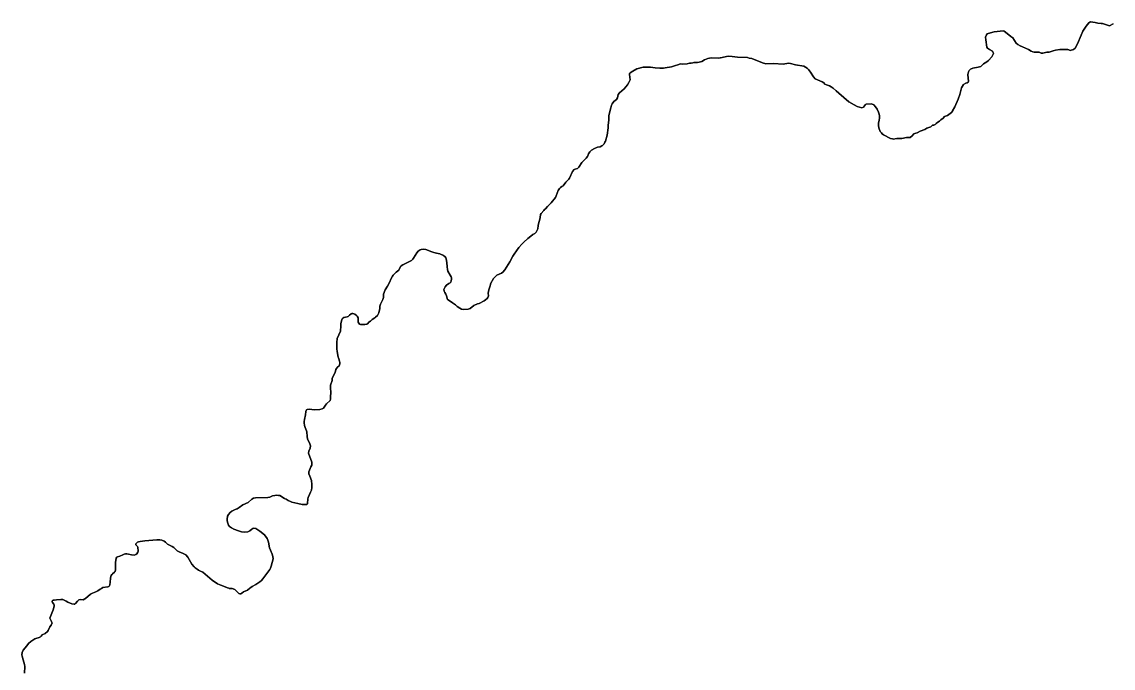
# Model space of a CAD drawing. Header units: inches. Extents: x 141448 to 685535, y 3466439 to 4099221.
# Drawn here: x 525605 to 540744, y 3658832 to 3667801 of the extents above; entities that cross this region are included whole.
import ezdxf

# ---------------------------------------------------------------- set-up
doc = ezdxf.new("R2010")
doc.units = ezdxf.units.IN
doc.header["$MEASUREMENT"] = 0
doc.layers.add('az_county', color=7, linetype='Continuous')

msp = doc.modelspace()

# ---------------------------------------------------------------- linework, layer by layer
at = {"layer": 'az_county'}
for points in [[(540744.875, 3667770.75), (540691.25, 3667746), (540664.6875, 3667752.25), (540635.5, 3667763.5), (540596.375, 3667775.75), (540574.875, 3667779.5), (540530.375, 3667780.5), (540493.75, 3667793.25), (540430.5, 3667800.75), (540404.875, 3667788.25), (540367.6875, 3667740.75), (540324.6875, 3667672.5), (540298.6875, 3667617.5), (540246.6875, 3667496.25), (540216.1875, 3667433.25), (540193.875, 3667415), (540148.6875, 3667404.75), (540128, 3667410.75), (540114, 3667414.75), (540001.6875, 3667418.5), (539942.25, 3667409.5), (539909.25, 3667399.75), (539883.6875, 3667387.75), (539854.6875, 3667380), (539824.75, 3667379.75), (539768.6875, 3667368), (539742.5, 3667366.75), (539715, 3667380), (539679, 3667380.75), (539645.5, 3667378.5), (539627, 3667383.75), (539605.1875, 3667394.25), (539568, 3667416.25), (539486.875, 3667454.5), (539451.375, 3667468.75), (539421.375, 3667484.25), (539399, 3667506.25), (539349.6875, 3667579.75), (539325.6875, 3667597), (539251.25, 3667658.75), (539232.25, 3667671.75), (539216.25, 3667674.75), (539093.75, 3667659.75), (539042.375, 3667649.75), (538997.375, 3667634.75), (538987.1875, 3667620.75), (538974, 3667589), (538975.25, 3667551.25), (538990, 3667449.75), (538999.75, 3667437.25), (539027, 3667417.25), (539069.1875, 3667392.5), (539080.875, 3667375.25), (539082.875, 3667359.5), (539060, 3667315.75), (539013.875, 3667262), (538989.75, 3667244.25), (538944.75, 3667215.75), (538926.6875, 3667201), (538906.375, 3667179.75), (538872, 3667170.75), (538796.375, 3667158.5), (538762.375, 3667142.25), (538746.25, 3667123.75), (538734.875, 3667105.25), (538727, 3667069), (538737.1875, 3666974.75), (538730.875, 3666963.25), (538718.5, 3666956), (538700.5, 3666949), (538669.6875, 3666931), (538639, 3666885.5), (538615, 3666791.5), (538594.875, 3666726.75), (538548.25, 3666622), (538514.6875, 3666567.25), (538514.75, 3666561.25), (538501.5, 3666543.25), (538446.25, 3666499.5), (538404.375, 3666484.75), (538384, 3666463), (538351.6875, 3666440), (538335.375, 3666422.75), (538313, 3666406.5), (538288.25, 3666388.5), (538274.875, 3666375), (538254, 3666365.5), (538238.25, 3666365.25), (538213.1875, 3666342.75), (538159.75, 3666324.25), (538130.6875, 3666306.75), (538064.1875, 3666284), (538025, 3666261.25), (538008.25, 3666253.75), (537976.75, 3666248.75), (537956.25, 3666220.25), (537926.25, 3666196.75), (537914.25, 3666194.25), (537878.25, 3666194.25), (537809.875, 3666183), (537741.6875, 3666181.5), (537690.1875, 3666173), (537680.75, 3666178), (537653.6875, 3666184), (537557.875, 3666233.25), (537537.1875, 3666246.75), (537527.875, 3666261), (537510.375, 3666281), (537494.6875, 3666329.75), (537486.875, 3666363.5), (537486.375, 3666397.25), (537497.5, 3666431.75), (537501.875, 3666467), (537502.375, 3666494.5), (537497.6875, 3666517.5), (537488.75, 3666547.75), (537468.6875, 3666587), (537446.1875, 3666622), (537424.6875, 3666649.75), (537391.6875, 3666663.25), (537316.75, 3666659.75), (537308.5, 3666654.25), (537281.6875, 3666618.75), (537259.5, 3666608.5), (537224.375, 3666615.25), (537191.5, 3666627.75), (537152.6875, 3666649.25), (537078.5, 3666692.75), (536940.375, 3666810.75), (536899.25, 3666844.75), (536858.375, 3666878.75), (536832.375, 3666897.75), (536806.5, 3666914.75), (536768.1875, 3666928.25), (536746.25, 3666938), (536728.375, 3666953.25), (536707, 3666967.25), (536609.75, 3667010.25), (536587.1875, 3667036), (536545.5, 3667102.5), (536516.75, 3667139.75), (536499.375, 3667158.25), (536453, 3667183.5), (536338.5, 3667204.25), (536266.25, 3667223.25), (536239.25, 3667226.25), (536165.375, 3667215.25), (536029.6875, 3667223.5), (535924.875, 3667219.5), (535878, 3667231.25), (535729.25, 3667290.75), (535692.875, 3667298), (535669.9375, 3667305.5), (535532.4375, 3667311), (535458.8125, 3667319.75), (535404.4375, 3667322.5), (535298.125, 3667300.75), (535290.625, 3667299.75), (535267.1875, 3667296.75), (535165.1875, 3667299.25), (535122.9375, 3667291), (535095.9375, 3667282.5), (535072.625, 3667273.25), (535035.8125, 3667252.5), (535002.1875, 3667240), (534976.1875, 3667235.75), (534926.1875, 3667236.75), (534912.6875, 3667232.75), (534890.625, 3667225.5), (534866.125, 3667225.25), (534835.1875, 3667219.75), (534767.4375, 3667215.25), (534742.4375, 3667215.75), (534706.3125, 3667202.25), (534674.1875, 3667194.25), (534616.8125, 3667175), (534531.1875, 3667161.5), (534504.3125, 3667159.25), (534453.125, 3667158.75), (534392.4375, 3667162.5), (534324.3125, 3667171.5), (534224.125, 3667172.25), (534136.9375, 3667148.75), (534080.125, 3667116.25), (534045.625, 3667092.25), (534036.6875, 3667081.5), (534032.3125, 3667068.75), (534042.9375, 3666995.25), (534027.1875, 3666956.75), (534005.6875, 3666927.75), (533959.3125, 3666873), (533896.125, 3666815.75), (533878.625, 3666793.75), (533867.4375, 3666746.75), (533852.9375, 3666724.75), (533815.4375, 3666694.75), (533792.8125, 3666664), (533783.6875, 3666646), (533775.3125, 3666606.75), (533766.625, 3666576.25), (533763.1875, 3666551.25), (533758.1875, 3666540), (533748.8125, 3666495.75), (533748.4375, 3666435.25), (533739.3125, 3666369), (533738.3125, 3666329.25), (533724.3125, 3666226.75), (533703.4375, 3666144.75), (533693.6875, 3666132.75), (533682.125, 3666108), (533660.4375, 3666083.25), (533652.125, 3666078.25), (533627.3125, 3666068), (533591.125, 3666059.25), (533548.8125, 3666042.5), (533505.6875, 3666019.5), (533492.6875, 3666008.25), (533482.125, 3665995.5), (533467.1875, 3665970.5), (533459.6875, 3665956.75), (533450.8125, 3665932), (533434.625, 3665909.5), (533371.9375, 3665847.25), (533332.8125, 3665783.5), (533313.9375, 3665764), (533279.9375, 3665757.75), (533267.3125, 3665750.75), (533245.125, 3665724.75), (533203.1875, 3665631), (533193.9375, 3665618.5), (533149.625, 3665577.25), (533112.9375, 3665525.25), (533093.8125, 3665514.75), (533076.625, 3665502.25), (533064.1875, 3665489.75), (533043.1875, 3665460.75), (533018.4375, 3665387.25), (533007.125, 3665362.5), (532948.6875, 3665288.25), (532897.8125, 3665240.5), (532871.3125, 3665207.75), (532856.6875, 3665194.75), (532844.8125, 3665184), (532808.9375, 3665141.75), (532800.9375, 3665127), (532795.625, 3665086.5), (532790.1875, 3665061.75), (532782.6875, 3665030.5), (532770.3125, 3664997.75), (532766.1875, 3664973.75), (532762.1875, 3664930.25), (532749.6875, 3664900.5), (532738.125, 3664881.25), (532719.125, 3664864.75), (532694.625, 3664849.25), (532667.9375, 3664824.5), (532622.625, 3664792.5), (532570.9375, 3664743.75), (532543.1875, 3664717.25), (532501.4375, 3664668.25), (532435.625, 3664575.75), (532417.625, 3664547), (532375.4375, 3664471.25), (532306.625, 3664357.25), (532276.9375, 3664328.75), (532257.8125, 3664314), (532192.3125, 3664283.75), (532175.125, 3664268.75), (532149.1875, 3664239.75), (532107.6875, 3664164), (532107.8125, 3664154.25), (532100.6875, 3664137.25), (532081.1875, 3664080), (532076.3125, 3664059), (532073.4375, 3664033.75), (532076.4375, 3663998.5), (532068.125, 3663973.75), (532060.125, 3663960.75), (532038.6875, 3663941.25), (532017.1875, 3663927.75), (531950.625, 3663893), (531928.1875, 3663886.25), (531873.3125, 3663864.25), (531824.625, 3663824.75), (531795.6875, 3663812.25), (531731.625, 3663810.25), (531704.6875, 3663813.5), (531679.8125, 3663826.25), (531643.6875, 3663848.75), (531618.625, 3663871.75), (531580.3125, 3663900.5), (531517.3125, 3663941.75), (531509.6875, 3663950), (531495.3125, 3664000.25), (531485.4375, 3664020.25), (531470.6875, 3664043.5), (531462.6875, 3664062.75), (531460.6875, 3664088.25), (531466.8125, 3664105.75), (531477.8125, 3664124.25), (531497.1875, 3664147), (531528.8125, 3664168.75), (531548.6875, 3664177.25), (531556.1875, 3664189.75), (531560.625, 3664207.75), (531564.125, 3664229.25), (531563.625, 3664246.25), (531558.8125, 3664261.25), (531546.9375, 3664287.25), (531514.6875, 3664342.75), (531509.125, 3664364), (531504.1875, 3664400), (531501.125, 3664460.25), (531495.3125, 3664485.75), (531491.9375, 3664515), (531486.625, 3664528.25), (531478.8125, 3664540.75), (531452.6875, 3664558.75), (531401.9375, 3664579.25), (531357.625, 3664592.25), (531319.4375, 3664599.75), (531292.3125, 3664607.25), (531208.1875, 3664642.5), (531172.6875, 3664644.25), (531145.9375, 3664642.25), (531128.4375, 3664636.25), (531104.625, 3664620.25), (531083.3125, 3664597.5), (531039.4375, 3664521.5), (531027.125, 3664505.25), (531009.3125, 3664489.5), (530888.625, 3664429.75), (530865.8125, 3664413.75), (530856.4375, 3664404.5), (530833.625, 3664356.75), (530799.6875, 3664328.75), (530757.125, 3664285.25), (530748.9375, 3664273.25), (530724.6875, 3664232.25), (530708.3125, 3664192.5), (530676.6875, 3664132.25), (530644.8125, 3664080.5), (530620.4375, 3664020.5), (530621.8125, 3663999.75), (530620.125, 3663975.25), (530611.1875, 3663950), (530578.625, 3663881.75), (530572.8125, 3663854), (530569.625, 3663822.25), (530556.8125, 3663762), (530540.3125, 3663724.75), (530513.125, 3663702.75), (530503.625, 3663694.75), (530466.9375, 3663672.25), (530443.4375, 3663647.75), (530420.6875, 3663632.25), (530404.1875, 3663615.25), (530388.625, 3663605.75), (530363.8125, 3663599.25), (530300.9375, 3663599.75), (530287.8125, 3663607.75), (530277.6875, 3663618.5), (530272.9375, 3663634.75), (530268.625, 3663693.25), (530256.1875, 3663718), (530242.1875, 3663732.75), (530225.9375, 3663746.25), (530198.8125, 3663755.25), (530184.125, 3663755.75), (530173.8125, 3663751.25), (530151.4375, 3663729.25), (530129.9375, 3663711.25), (530119.1875, 3663705.5), (530069.9375, 3663698.25), (530057.4375, 3663690.75), (530049.8125, 3663680.75), (530044.1875, 3663666.5), (530030.6875, 3663612.75), (530030.125, 3663572.5), (530026.3125, 3663519.25), (530023.6875, 3663509.5), (530000.8125, 3663459.25), (529979.4375, 3663404.75), (529974.4375, 3663350.75), (529973.625, 3663321), (529976.125, 3663263), (529980.3125, 3663228.25), (529994.625, 3663146.25), (529998.625, 3663136.75), (530003.8125, 3663124.75), (530012.1875, 3663092.5), (530014.6875, 3663073.75), (530014.125, 3663053.5), (530008.1875, 3663029), (529984.4375, 3663009.25), (529967.9375, 3662990.25), (529961.625, 3662977.25), (529950.8125, 3662936), (529924.3125, 3662886.25), (529912.125, 3662851.75), (529907.9375, 3662826), (529888.1875, 3662757), (529885.125, 3662723.75), (529889.6875, 3662657.5), (529885.4375, 3662598.75), (529886.125, 3662562.75), (529882.8125, 3662548.5), (529831.8125, 3662502.25), (529816.6875, 3662481), (529801.125, 3662454.25), (529789.3125, 3662440.5), (529769.4375, 3662431.75), (529740.4375, 3662423.5), (529658.125, 3662419), (529595.6875, 3662425), (529563.9375, 3662423.25), (529554.4375, 3662416.25), (529548.125, 3662406.75), (529544.1875, 3662393.25), (529542.125, 3662347.5), (529525.8125, 3662282.25), (529521.8125, 3662256.25), (529521.9375, 3662234.5), (529526.6875, 3662201), (529534.8125, 3662173.75), (529554.6875, 3662127.25), (529558.9375, 3662109.75), (529561.625, 3662047.75), (529567.625, 3662013), (529601.625, 3661945.75), (529609.1875, 3661916), (529605.9375, 3661884.25), (529586.625, 3661843.25), (529581.9375, 3661816.75), (529628.6875, 3661692.5), (529629.4375, 3661670.75), (529625.8125, 3661649.75), (529614.3125, 3661627.25), (529587.3125, 3661556.25), (529587.3125, 3661549.75), (529587.6875, 3661528.75), (529598.625, 3661495), (529622.4375, 3661436), (529627.9375, 3661379.25), (529628.125, 3661337.25), (529621.8125, 3661302.75), (529608.1875, 3661274.25), (529597.625, 3661242.75), (529578.8125, 3661200), (529573.9375, 3661183.25), (529569.8125, 3661119), (529567.6875, 3661111.75), (529557.625, 3661104), (529494.625, 3661105.75), (529433.3125, 3661115.25), (529352.625, 3661137.75), (529330.9375, 3661144.75), (529299.9375, 3661159.75), (529270.125, 3661177.75), (529247.1875, 3661186), (529185.4375, 3661226.25), (529163.3125, 3661229.75), (529135.8125, 3661231.25), (529113.3125, 3661229.25), (529083.125, 3661221.75), (529047.625, 3661206.5), (529015.4375, 3661199.25), (528845.1875, 3661195.5), (528820.9375, 3661191.75), (528797.1875, 3661176.25), (528744.1875, 3661130.5), (528668.9375, 3661097), (528621.8125, 3661062.5), (528591.9375, 3661045), (528564.1875, 3661033.75), (528517.4375, 3661009.5), (528496.625, 3660993.5), (528473.6875, 3660966), (528458.625, 3660940.5), (528452.625, 3660902.25), (528454.625, 3660875.5), (528463.125, 3660842.25), (528474.1875, 3660816.25), (528487.6875, 3660797.25), (528514.625, 3660778), (528543.6875, 3660762.5), (528611.1875, 3660736.75), (528624.6875, 3660731.5), (528654.1875, 3660725.25), (528700.1875, 3660720), (528738.625, 3660724.25), (528766.9375, 3660736), (528797.8125, 3660760.75), (528810.1875, 3660771.75), (528821.125, 3660777), (528849.3125, 3660768.75), (528905.4375, 3660735.75), (528970.125, 3660681.25), (529006.4375, 3660631.75), (529019.4375, 3660608.75), (529028.1875, 3660582.25), (529038.6875, 3660504.5), (529052.6875, 3660468.25), (529077.6875, 3660413), (529087.1875, 3660383.25), (529091.9375, 3660349.75), (529061.625, 3660250), (529054.6875, 3660219.25), (529046.125, 3660203.75), (529031.4375, 3660184.75), (529018.125, 3660163), (528948.4375, 3660071), (528928.4375, 3660047.25), (528907.125, 3660029.25), (528851.4375, 3659992.25), (528799.1875, 3659963.75), (528779.625, 3659953.25), (528768.125, 3659943.25), (528734.9375, 3659914.5), (528679.625, 3659893), (528657.625, 3659874.75), (528641.9375, 3659865.5), (528629.1875, 3659864.5), (528616.8125, 3659867.75), (528587.9375, 3659894.25), (528571.3125, 3659915.75), (528559.4375, 3659925.25), (528524.125, 3659940.25), (528483.3125, 3659939.75), (528476.3125, 3659941.75), (528456.1875, 3659948), (528402.9375, 3659971.25), (528363.9375, 3659984.75), (528318.1875, 3660003.25), (528245.1875, 3660051.75), (528114.625, 3660165.25), (528083.625, 3660180.75), (528055.6875, 3660192), (528036.125, 3660205), (528008.3125, 3660223.5), (527996.1875, 3660239.5), (527963.3125, 3660274.5), (527909.4375, 3660371.75), (527881.4375, 3660405.5), (527841.8125, 3660424.25), (527787.3125, 3660445.75), (527761.1875, 3660462), (527713.3125, 3660505.75), (527690.9375, 3660521.5), (527623.9375, 3660553.5), (527600.3125, 3660582.75), (527580.4375, 3660594.75), (527548.3125, 3660608.25), (527518.8125, 3660614.25), (527478.625, 3660612.75), (527312.8125, 3660600.75), (527248.4375, 3660591.75), (527225.4375, 3660586.75), (527210.9375, 3660581.5), (527196.125, 3660569.25), (527185.6875, 3660556.75), (527185.6875, 3660545.75), (527209.3125, 3660521), (527212.625, 3660513.25), (527216.9375, 3660454.75), (527214.9375, 3660441.25), (527201.125, 3660418), (527185.8125, 3660407.75), (527165.625, 3660402.25), (527125.8125, 3660403.5), (527086.4375, 3660413.75), (527063.125, 3660417.25), (527041.6875, 3660417.75), (527025.9375, 3660414.25), (527007.3125, 3660406.75), (526965.1875, 3660385.25), (526930.6875, 3660378.25), (526921.8125, 3660370.5), (526913.125, 3660357.25), (526905.1875, 3660297.75), (526902.4375, 3660195.25), (526898.9375, 3660173.25), (526891.3125, 3660162.5), (526864.625, 3660141.5), (526853.8125, 3660131.25), (526845.125, 3660119.5), (526837.125, 3660084.25), (526832.4375, 3660021.25), (526827.3125, 3659992.5), (526821.125, 3659975.25), (526813.4375, 3659967.5), (526799.125, 3659960.25), (526730.9375, 3659951.5), (526709.125, 3659938.25), (526692.125, 3659927.5), (526657.9375, 3659906.25), (526631.4375, 3659893.25), (526583.3125, 3659874), (526556.9375, 3659859), (526490.4375, 3659800.75), (526485.6875, 3659797.75), (526478.4375, 3659793.5), (526454.4375, 3659783), (526425.125, 3659783.25), (526397.625, 3659781.25), (526378.6875, 3659764.5), (526351.125, 3659730.25), (526339.8125, 3659721.75), (526330.9375, 3659722.75), (526299.3125, 3659726.75), (526243.125, 3659749.75), (526218.1875, 3659763.75), (526172.9375, 3659784.25), (526144.8125, 3659786.25), (526083.875, 3659780.75), (526054.125, 3659775.25), (526040.125, 3659775), (526030.5625, 3659769.25), (526026.0625, 3659758.75), (526032.0625, 3659741.75), (526048.0625, 3659721.5), (526052.125, 3659707.5), (526053.125, 3659692.25), (526040.25, 3659640), (526001.0625, 3659549.5), (525995.75, 3659524.25), (526017.375, 3659480.5), (526020.75, 3659468.25), (526024.75, 3659455), (526019.625, 3659450.5), (526014.125, 3659429), (525994.25, 3659404), (525970.125, 3659354.25), (525959.125, 3659339.25), (525928.875, 3659312), (525889.125, 3659293), (525875.0625, 3659278), (525861.875, 3659267.25), (525845.75, 3659258), (525799.625, 3659242), (525787.25, 3659237.75), (525731.5625, 3659204.25), (525698.25, 3659176.25), (525673.75, 3659142.5), (525623.75, 3659081.75), (525610.25, 3659049.5), (525605.125, 3659017.5), (525607.875, 3658997), (525625.75, 3658948), (525643.125, 3658882.5), (525645.25, 3658855.75), (525642.75, 3658763.25)], [(525642.75, 3658763.25), (525645.25, 3658855.75), (525643.125, 3658882.5), (525625.75, 3658948), (525607.875, 3658997), (525605.125, 3659017.5), (525610.25, 3659049.5), (525623.75, 3659081.75), (525673.75, 3659142.5), (525698.25, 3659176.25), (525731.5625, 3659204.25), (525787.25, 3659237.75), (525799.625, 3659242), (525845.75, 3659258), (525861.875, 3659267.25), (525875.0625, 3659278), (525889.125, 3659293), (525928.875, 3659312), (525959.125, 3659339.25), (525970.125, 3659354.25), (525994.25, 3659404), (526014.125, 3659429), (526019.625, 3659450.5), (526024.75, 3659455), (526020.75, 3659468.25), (526017.375, 3659480.5), (525995.75, 3659524.25), (526001.0625, 3659549.5), (526040.25, 3659640), (526053.125, 3659692.25), (526052.125, 3659707.5), (526048.0625, 3659721.5), (526032.0625, 3659741.75), (526026.0625, 3659758.75), (526030.5625, 3659769.25), (526040.125, 3659775), (526054.125, 3659775.25), (526083.875, 3659780.75), (526144.8125, 3659786.25), (526172.9375, 3659784.25), (526218.1875, 3659763.75), (526243.125, 3659749.75), (526299.3125, 3659726.75), (526330.9375, 3659722.75), (526339.8125, 3659721.75), (526351.125, 3659730.25), (526378.6875, 3659764.5), (526397.625, 3659781.25), (526425.125, 3659783.25), (526454.4375, 3659783), (526478.4375, 3659793.5), (526485.6875, 3659797.75), (526490.4375, 3659800.75), (526556.9375, 3659859), (526583.3125, 3659874), (526631.4375, 3659893.25), (526657.9375, 3659906.25), (526692.125, 3659927.5), (526709.125, 3659938.25), (526730.9375, 3659951.5), (526799.125, 3659960.25), (526813.4375, 3659967.5), (526821.125, 3659975.25), (526827.3125, 3659992.5), (526832.4375, 3660021.25), (526837.125, 3660084.25), (526845.125, 3660119.5), (526853.8125, 3660131.25), (526864.625, 3660141.5), (526891.3125, 3660162.5), (526898.9375, 3660173.25), (526902.4375, 3660195.25), (526905.1875, 3660297.75), (526913.125, 3660357.25), (526921.8125, 3660370.5), (526930.6875, 3660378.25), (526965.1875, 3660385.25), (527007.3125, 3660406.75), (527025.9375, 3660414.25), (527041.6875, 3660417.75), (527063.125, 3660417.25), (527086.4375, 3660413.75), (527125.8125, 3660403.5), (527165.625, 3660402.25), (527185.8125, 3660407.75), (527201.125, 3660418), (527214.9375, 3660441.25), (527216.9375, 3660454.75), (527212.625, 3660513.25), (527209.3125, 3660521), (527185.6875, 3660545.75), (527185.6875, 3660556.75), (527196.125, 3660569.25), (527210.9375, 3660581.5), (527225.4375, 3660586.75), (527248.4375, 3660591.75), (527312.8125, 3660600.75), (527478.625, 3660612.75), (527518.8125, 3660614.25), (527548.3125, 3660608.25), (527580.4375, 3660594.75), (527600.3125, 3660582.75), (527623.9375, 3660553.5), (527690.9375, 3660521.5), (527713.3125, 3660505.75), (527761.1875, 3660462), (527787.3125, 3660445.75), (527841.8125, 3660424.25), (527881.4375, 3660405.5), (527909.4375, 3660371.75), (527963.3125, 3660274.5), (527996.1875, 3660239.5), (528008.3125, 3660223.5), (528036.125, 3660205), (528055.6875, 3660192), (528083.625, 3660180.75), (528114.625, 3660165.25), (528245.1875, 3660051.75), (528318.1875, 3660003.25), (528363.9375, 3659984.75), (528402.9375, 3659971.25), (528456.1875, 3659948), (528476.3125, 3659941.75), (528483.3125, 3659939.75), (528524.125, 3659940.25), (528559.4375, 3659925.25), (528571.3125, 3659915.75), (528587.9375, 3659894.25), (528616.8125, 3659867.75), (528629.1875, 3659864.5), (528641.9375, 3659865.5), (528657.625, 3659874.75), (528679.625, 3659893), (528734.9375, 3659914.5), (528768.125, 3659943.25), (528779.625, 3659953.25), (528799.1875, 3659963.75), (528851.4375, 3659992.25), (528907.125, 3660029.25), (528928.4375, 3660047.25), (528948.4375, 3660071), (529018.125, 3660163), (529031.4375, 3660184.75), (529046.125, 3660203.75), (529054.6875, 3660219.25), (529061.625, 3660250), (529091.9375, 3660349.75), (529087.1875, 3660383.25), (529077.6875, 3660413), (529052.6875, 3660468.25), (529038.6875, 3660504.5), (529028.1875, 3660582.25), (529019.4375, 3660608.75), (529006.4375, 3660631.75), (528970.125, 3660681.25), (528905.4375, 3660735.75), (528849.3125, 3660768.75), (528821.125, 3660777), (528810.1875, 3660771.75), (528797.8125, 3660760.75), (528766.9375, 3660736), (528738.625, 3660724.25), (528700.1875, 3660720), (528654.1875, 3660725.25), (528624.6875, 3660731.5), (528611.1875, 3660736.75), (528543.6875, 3660762.5), (528514.625, 3660778), (528487.6875, 3660797.25), (528474.1875, 3660816.25), (528463.125, 3660842.25), (528454.625, 3660875.5), (528452.625, 3660902.25), (528458.625, 3660940.5), (528473.6875, 3660966), (528496.625, 3660993.5), (528517.4375, 3661009.5), (528564.1875, 3661033.75), (528591.9375, 3661045), (528621.8125, 3661062.5), (528668.9375, 3661097), (528744.1875, 3661130.5), (528797.1875, 3661176.25), (528820.9375, 3661191.75), (528845.1875, 3661195.5), (529015.4375, 3661199.25), (529047.625, 3661206.5), (529083.125, 3661221.75), (529113.3125, 3661229.25), (529135.8125, 3661231.25), (529163.3125, 3661229.75), (529185.4375, 3661226.25), (529247.1875, 3661186), (529270.125, 3661177.75), (529299.9375, 3661159.75), (529330.9375, 3661144.75), (529352.625, 3661137.75), (529433.3125, 3661115.25), (529494.625, 3661105.75), (529557.625, 3661104), (529567.6875, 3661111.75), (529569.8125, 3661119), (529573.9375, 3661183.25), (529578.8125, 3661200), (529597.625, 3661242.75), (529608.1875, 3661274.25), (529621.8125, 3661302.75), (529628.125, 3661337.25), (529627.9375, 3661379.25), (529622.4375, 3661436), (529598.625, 3661495), (529587.6875, 3661528.75), (529587.3125, 3661549.75), (529587.3125, 3661556.25), (529614.3125, 3661627.25), (529625.8125, 3661649.75), (529629.4375, 3661670.75), (529628.6875, 3661692.5), (529581.9375, 3661816.75), (529586.625, 3661843.25), (529605.9375, 3661884.25), (529609.1875, 3661916), (529601.625, 3661945.75), (529567.625, 3662013), (529561.625, 3662047.75), (529558.9375, 3662109.75), (529554.6875, 3662127.25), (529534.8125, 3662173.75), (529526.6875, 3662201), (529521.9375, 3662234.5), (529521.8125, 3662256.25), (529525.8125, 3662282.25), (529542.125, 3662347.5), (529544.1875, 3662393.25), (529548.125, 3662406.75), (529554.4375, 3662416.25), (529563.9375, 3662423.25), (529595.6875, 3662425), (529658.125, 3662419), (529740.4375, 3662423.5), (529769.4375, 3662431.75), (529789.3125, 3662440.5), (529801.125, 3662454.25), (529816.6875, 3662481), (529831.8125, 3662502.25), (529882.8125, 3662548.5), (529886.125, 3662562.75), (529885.4375, 3662598.75), (529889.6875, 3662657.5), (529885.125, 3662723.75), (529888.1875, 3662757), (529907.9375, 3662826), (529912.125, 3662851.75), (529924.3125, 3662886.25), (529950.8125, 3662936), (529961.625, 3662977.25), (529967.9375, 3662990.25), (529984.4375, 3663009.25), (530008.1875, 3663029), (530014.125, 3663053.5), (530014.6875, 3663073.75), (530012.1875, 3663092.5), (530003.8125, 3663124.75), (529998.625, 3663136.75), (529994.625, 3663146.25), (529980.3125, 3663228.25), (529976.125, 3663263), (529973.625, 3663321), (529974.4375, 3663350.75), (529979.4375, 3663404.75), (530000.8125, 3663459.25), (530023.6875, 3663509.5), (530026.3125, 3663519.25), (530030.125, 3663572.5), (530030.6875, 3663612.75), (530044.1875, 3663666.5), (530049.8125, 3663680.75), (530057.4375, 3663690.75), (530069.9375, 3663698.25), (530119.1875, 3663705.5), (530129.9375, 3663711.25), (530151.4375, 3663729.25), (530173.8125, 3663751.25), (530184.125, 3663755.75), (530198.8125, 3663755.25), (530225.9375, 3663746.25), (530242.1875, 3663732.75), (530256.1875, 3663718), (530268.625, 3663693.25), (530272.9375, 3663634.75), (530277.6875, 3663618.5), (530287.8125, 3663607.75), (530300.9375, 3663599.75), (530363.8125, 3663599.25), (530388.625, 3663605.75), (530404.1875, 3663615.25), (530420.6875, 3663632.25), (530443.4375, 3663647.75), (530466.9375, 3663672.25), (530503.625, 3663694.75), (530513.125, 3663702.75), (530540.3125, 3663724.75), (530556.8125, 3663762), (530569.625, 3663822.25), (530572.8125, 3663854), (530578.625, 3663881.75), (530611.1875, 3663950), (530620.125, 3663975.25), (530621.8125, 3663999.75), (530620.4375, 3664020.5), (530644.8125, 3664080.5), (530676.6875, 3664132.25), (530708.3125, 3664192.5), (530724.6875, 3664232.25), (530748.9375, 3664273.25), (530757.125, 3664285.25), (530799.6875, 3664328.75), (530833.625, 3664356.75), (530856.4375, 3664404.5), (530865.8125, 3664413.75), (530888.625, 3664429.75), (531009.3125, 3664489.5), (531027.125, 3664505.25), (531039.4375, 3664521.5), (531083.3125, 3664597.5), (531104.625, 3664620.25), (531128.4375, 3664636.25), (531145.9375, 3664642.25), (531172.6875, 3664644.25), (531208.1875, 3664642.5), (531292.3125, 3664607.25), (531319.4375, 3664599.75), (531357.625, 3664592.25), (531401.9375, 3664579.25), (531452.6875, 3664558.75), (531478.8125, 3664540.75), (531486.625, 3664528.25), (531491.9375, 3664515), (531495.3125, 3664485.75), (531501.125, 3664460.25), (531504.1875, 3664400), (531509.125, 3664364), (531514.6875, 3664342.75), (531546.9375, 3664287.25), (531558.8125, 3664261.25), (531563.625, 3664246.25), (531564.125, 3664229.25), (531560.625, 3664207.75), (531556.1875, 3664189.75), (531548.6875, 3664177.25), (531528.8125, 3664168.75), (531497.1875, 3664147), (531477.8125, 3664124.25), (531466.8125, 3664105.75), (531460.6875, 3664088.25), (531462.6875, 3664062.75), (531470.6875, 3664043.5), (531485.4375, 3664020.25), (531495.3125, 3664000.25), (531509.6875, 3663950), (531517.3125, 3663941.75), (531580.3125, 3663900.5), (531618.625, 3663871.75), (531643.6875, 3663848.75), (531679.8125, 3663826.25), (531704.6875, 3663813.5), (531731.625, 3663810.25), (531795.6875, 3663812.25), (531824.625, 3663824.75), (531873.3125, 3663864.25), (531928.1875, 3663886.25), (531950.625, 3663893), (532017.1875, 3663927.75), (532038.6875, 3663941.25), (532060.125, 3663960.75), (532068.125, 3663973.75), (532076.4375, 3663998.5), (532073.4375, 3664033.75), (532076.3125, 3664059), (532081.1875, 3664080), (532100.6875, 3664137.25), (532107.8125, 3664154.25), (532107.6875, 3664164), (532149.1875, 3664239.75), (532175.125, 3664268.75), (532192.3125, 3664283.75), (532257.8125, 3664314), (532276.9375, 3664328.75), (532306.625, 3664357.25), (532375.4375, 3664471.25), (532417.625, 3664547), (532435.625, 3664575.75), (532501.4375, 3664668.25), (532543.1875, 3664717.25), (532570.9375, 3664743.75), (532622.625, 3664792.5), (532667.9375, 3664824.5), (532694.625, 3664849.25), (532719.125, 3664864.75), (532738.125, 3664881.25), (532749.6875, 3664900.5), (532762.1875, 3664930.25), (532766.1875, 3664973.75), (532770.3125, 3664997.75), (532782.6875, 3665030.5), (532790.1875, 3665061.75), (532795.625, 3665086.5), (532800.9375, 3665127), (532808.9375, 3665141.75), (532844.8125, 3665184), (532856.6875, 3665194.75), (532871.3125, 3665207.75), (532897.8125, 3665240.5), (532948.6875, 3665288.25), (533007.125, 3665362.5), (533018.4375, 3665387.25), (533043.1875, 3665460.75), (533064.1875, 3665489.75), (533076.625, 3665502.25), (533093.8125, 3665514.75), (533112.9375, 3665525.25), (533149.625, 3665577.25), (533193.9375, 3665618.5), (533203.1875, 3665631), (533245.125, 3665724.75), (533267.3125, 3665750.75), (533279.9375, 3665757.75), (533313.9375, 3665764), (533332.8125, 3665783.5), (533371.9375, 3665847.25), (533434.625, 3665909.5), (533450.8125, 3665932), (533459.6875, 3665956.75), (533467.1875, 3665970.5), (533482.125, 3665995.5), (533492.6875, 3666008.25), (533505.6875, 3666019.5), (533548.8125, 3666042.5), (533591.125, 3666059.25), (533627.3125, 3666068), (533652.125, 3666078.25), (533660.4375, 3666083.25), (533682.125, 3666108), (533693.6875, 3666132.75), (533703.4375, 3666144.75), (533724.3125, 3666226.75), (533738.3125, 3666329.25), (533739.3125, 3666369), (533748.4375, 3666435.25), (533748.8125, 3666495.75), (533758.1875, 3666540), (533763.1875, 3666551.25), (533766.625, 3666576.25), (533775.3125, 3666606.75), (533783.6875, 3666646), (533792.8125, 3666664), (533815.4375, 3666694.75), (533852.9375, 3666724.75), (533867.4375, 3666746.75), (533878.625, 3666793.75), (533896.125, 3666815.75), (533959.3125, 3666873), (534005.6875, 3666927.75), (534027.1875, 3666956.75), (534042.9375, 3666995.25), (534032.3125, 3667068.75), (534036.6875, 3667081.5), (534045.625, 3667092.25), (534080.125, 3667116.25), (534136.9375, 3667148.75), (534224.125, 3667172.25), (534324.3125, 3667171.5), (534392.4375, 3667162.5), (534453.125, 3667158.75), (534504.3125, 3667159.25), (534531.1875, 3667161.5), (534616.8125, 3667175), (534674.1875, 3667194.25), (534706.3125, 3667202.25), (534742.4375, 3667215.75), (534767.4375, 3667215.25), (534835.1875, 3667219.75), (534866.125, 3667225.25), (534890.625, 3667225.5), (534912.6875, 3667232.75), (534926.1875, 3667236.75), (534976.1875, 3667235.75), (535002.1875, 3667240), (535035.8125, 3667252.5), (535072.625, 3667273.25), (535095.9375, 3667282.5), (535122.9375, 3667291), (535165.1875, 3667299.25), (535267.1875, 3667296.75), (535290.625, 3667299.75), (535298.125, 3667300.75), (535404.4375, 3667322.5), (535458.8125, 3667319.75), (535532.4375, 3667311), (535669.9375, 3667305.5), (535692.875, 3667298), (535729.25, 3667290.75), (535878, 3667231.25), (535924.875, 3667219.5), (536029.6875, 3667223.5), (536165.375, 3667215.25), (536239.25, 3667226.25), (536266.25, 3667223.25), (536338.5, 3667204.25), (536453, 3667183.5), (536499.375, 3667158.25), (536516.75, 3667139.75), (536545.5, 3667102.5), (536587.1875, 3667036), (536609.75, 3667010.25), (536707, 3666967.25), (536728.375, 3666953.25), (536746.25, 3666938), (536768.1875, 3666928.25), (536806.5, 3666914.75), (536832.375, 3666897.75), (536858.375, 3666878.75), (536899.25, 3666844.75), (536940.375, 3666810.75), (537078.5, 3666692.75), (537152.6875, 3666649.25), (537191.5, 3666627.75), (537224.375, 3666615.25), (537259.5, 3666608.5), (537281.6875, 3666618.75), (537308.5, 3666654.25), (537316.75, 3666659.75), (537391.6875, 3666663.25), (537424.6875, 3666649.75), (537446.1875, 3666622), (537468.6875, 3666587), (537488.75, 3666547.75), (537497.6875, 3666517.5), (537502.375, 3666494.5), (537501.875, 3666467), (537497.5, 3666431.75), (537486.375, 3666397.25), (537486.875, 3666363.5), (537494.6875, 3666329.75), (537510.375, 3666281), (537527.875, 3666261), (537537.1875, 3666246.75), (537557.875, 3666233.25), (537653.6875, 3666184), (537680.75, 3666178), (537690.1875, 3666173), (537741.6875, 3666181.5), (537809.875, 3666183), (537878.25, 3666194.25), (537914.25, 3666194.25), (537926.25, 3666196.75), (537956.25, 3666220.25), (537976.75, 3666248.75), (538008.25, 3666253.75), (538025, 3666261.25), (538064.1875, 3666284), (538130.6875, 3666306.75), (538159.75, 3666324.25), (538213.1875, 3666342.75), (538238.25, 3666365.25), (538254, 3666365.5), (538274.875, 3666375), (538288.25, 3666388.5), (538313, 3666406.5), (538335.375, 3666422.75), (538351.6875, 3666440), (538384, 3666463), (538404.375, 3666484.75), (538446.25, 3666499.5), (538501.5, 3666543.25), (538514.75, 3666561.25), (538514.6875, 3666567.25), (538548.25, 3666622), (538594.875, 3666726.75), (538615, 3666791.5), (538639, 3666885.5), (538669.6875, 3666931), (538700.5, 3666949), (538718.5, 3666956), (538730.875, 3666963.25), (538737.1875, 3666974.75), (538727, 3667069), (538734.875, 3667105.25), (538746.25, 3667123.75), (538762.375, 3667142.25), (538796.375, 3667158.5), (538872, 3667170.75), (538906.375, 3667179.75), (538926.6875, 3667201), (538944.75, 3667215.75), (538989.75, 3667244.25), (539013.875, 3667262), (539060, 3667315.75), (539082.875, 3667359.5), (539080.875, 3667375.25), (539069.1875, 3667392.5), (539027, 3667417.25), (538999.75, 3667437.25), (538990, 3667449.75), (538975.25, 3667551.25), (538974, 3667589), (538987.1875, 3667620.75), (538997.375, 3667634.75), (539042.375, 3667649.75), (539093.75, 3667659.75), (539216.25, 3667674.75), (539232.25, 3667671.75), (539251.25, 3667658.75), (539325.6875, 3667597), (539349.6875, 3667579.75), (539399, 3667506.25), (539421.375, 3667484.25), (539451.375, 3667468.75), (539486.875, 3667454.5), (539568, 3667416.25), (539605.1875, 3667394.25), (539627, 3667383.75), (539645.5, 3667378.5), (539679, 3667380.75), (539715, 3667380), (539742.5, 3667366.75), (539768.6875, 3667368), (539824.75, 3667379.75), (539854.6875, 3667380), (539883.6875, 3667387.75), (539909.25, 3667399.75), (539942.25, 3667409.5), (540001.6875, 3667418.5), (540114, 3667414.75), (540128, 3667410.75), (540148.6875, 3667404.75), (540193.875, 3667415), (540216.1875, 3667433.25), (540246.6875, 3667496.25), (540298.6875, 3667617.5), (540324.6875, 3667672.5), (540367.6875, 3667740.75), (540404.875, 3667788.25), (540430.5, 3667800.75), (540493.75, 3667793.25), (540530.375, 3667780.5), (540574.875, 3667779.5), (540596.375, 3667775.75), (540635.5, 3667763.5), (540664.6875, 3667752.25), (540691.25, 3667746), (540744.875, 3667770.75)]]:
    msp.add_lwpolyline(points, dxfattribs=at)

doc.saveas('drawing.dxf')
